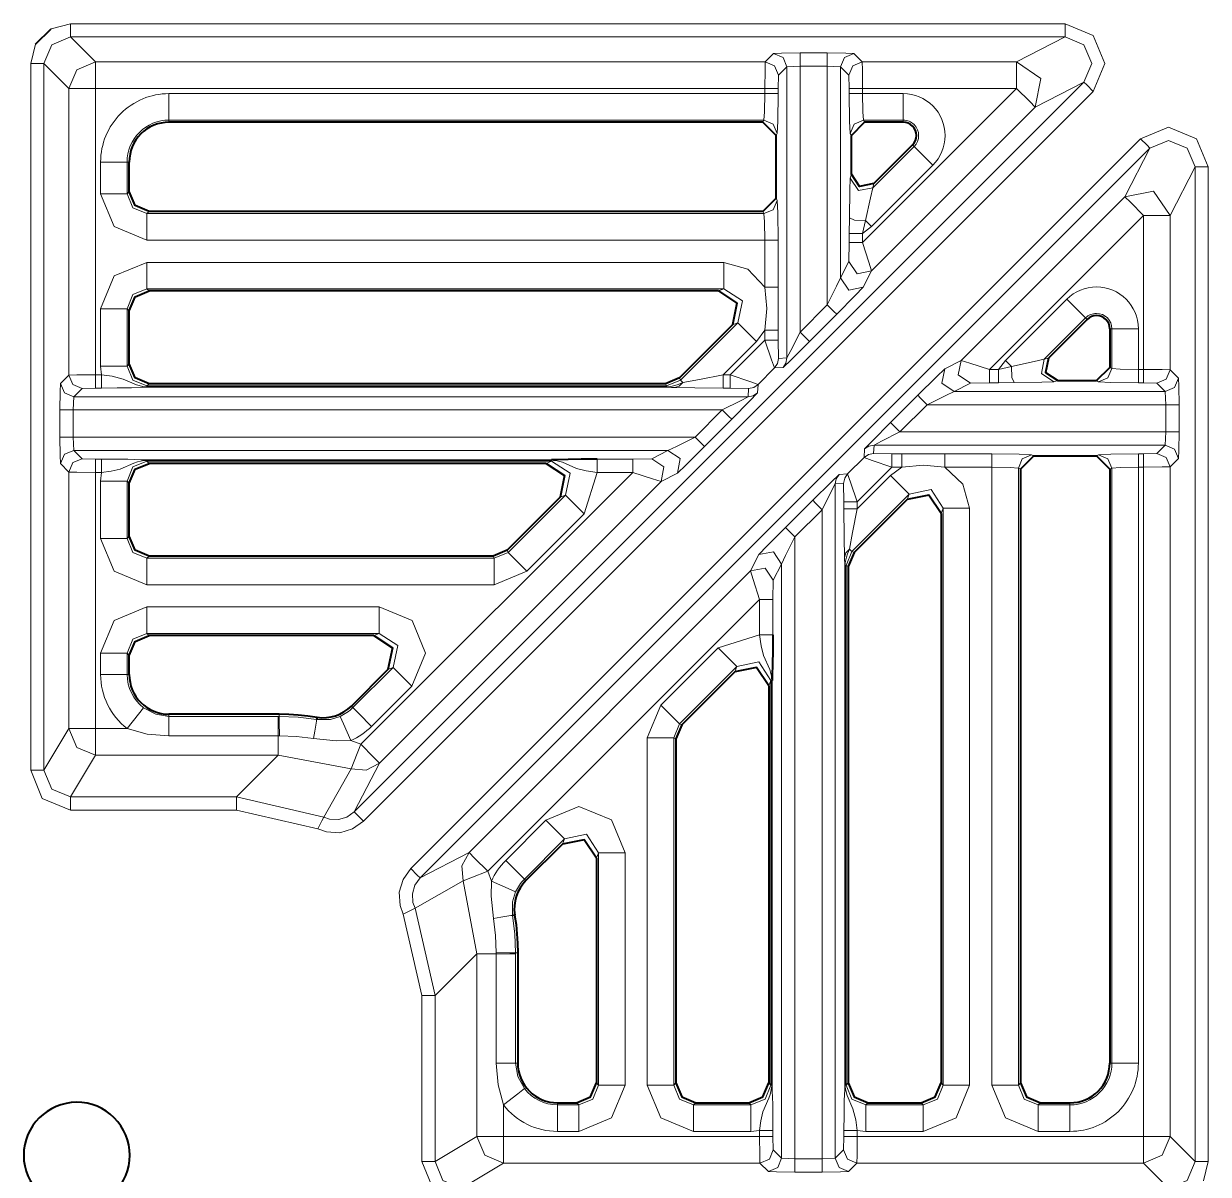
# Model space of a CAD drawing. Header units: millimetres. Extents: x 0 to 2941, y -405 to 1422.
# Drawn here: x 832.07 to 876.75, y 837.47 to 880.88 of the extents above; entities that cross this region are included whole.
import ezdxf

# ---------------------------------------------------------------- set-up
doc = ezdxf.new("R2010")
doc.units = ezdxf.units.MM
doc.layers.add('FINE', color=9, linetype='Continuous')
doc.layers.add('OUTLINE', color=7, linetype='Continuous')

msp = doc.modelspace()

# ---------------------------------------------------------------- linework, layer by layer
at = {"layer": 'FINE', "lineweight": 9}
for p, q in [((833.829, 880.877), (833.102, 880.689)), ((871.353, 880.877), (833.829, 880.877)), ((833.829, 880.377), (871.353, 880.377)), ((834.773, 879.434), (833.829, 880.377)), ((832.518, 880.105), (832.33, 879.378)), ((860.356, 879.749), (860.041, 879.434)), ((863.697, 879.434), (863.381, 879.749)), ((832.33, 879.378), (832.33, 852.713)), ((832.83, 879.378), (833.773, 878.434)), ((832.83, 852.713), (832.83, 879.378)), ((860.041, 879.434), (834.773, 879.434)), ((861.356, 869.242), (861.356, 879.274)), ((862.382, 879.274), (862.382, 870.268)), ((862.382, 879.274), (862.882, 879.249)), ((862.882, 879.249), (863.197, 878.934)), ((862.882, 871.292), (862.882, 879.249)), ((872.059, 878.67), (844.534, 851.145)), ((860.528, 878.434), (860.541, 878.934)), ((863.197, 878.934), (863.21, 878.434)), ((870.227, 877.727), (872.059, 878.67)), ((833.773, 878.434), (833.773, 867.621)), ((834.773, 878.434), (860.028, 878.434)), ((860.028, 878.238), (837.548, 878.238)), ((860.028, 878.434), (860.028, 878.238)), ((860.528, 878.238), (860.528, 878.434)), ((863.21, 878.434), (863.21, 878.238)), ((869.52, 878.434), (863.709, 872.624)), ((863.709, 878.434), (869.52, 878.434)), ((863.709, 878.238), (863.709, 878.434)), ((865.245, 878.238), (863.709, 878.238)), ((864.05, 871.55), (870.227, 877.727)), ((837.548, 877.24), (859.991, 877.24)), ((837.548, 877.159), (837.548, 877.24)), ((859.991, 877.24), (859.95, 877.159)), ((863.747, 877.24), (865.245, 877.24)), ((863.787, 877.159), (863.747, 877.24)), ((865.245, 877.24), (865.245, 877.159)), ((860.45, 876.658), (860.491, 876.74)), ((863.247, 876.74), (863.288, 876.658)), ((874.547, 876.183), (847.021, 848.658)), ((865.656, 876.247), (864.1, 874.691)), ((865.598, 876.305), (865.656, 876.247)), ((873.603, 874.351), (874.547, 876.183)), ((834.969, 875.659), (834.969, 874.461)), ((835.967, 875.659), (836.048, 875.659)), ((835.967, 874.461), (835.967, 875.659)), ((876.254, 875.477), (875.31, 873.643)), ((876.254, 837.953), (876.254, 875.477)), ((876.753, 875.477), (876.753, 837.953)), ((863.288, 875.201), (863.247, 875.044)), ((836.048, 874.542), (835.967, 874.461)), ((864.1, 874.691), (864.14, 874.847)), ((860.491, 874.212), (860.45, 874.294)), ((859.95, 873.794), (859.991, 873.712)), ((875.31, 873.643), (875.31, 867.821)), ((863.212, 873.56), (863.21, 872.962)), ((863.709, 872.962), (863.823, 873.448)), ((863.709, 872.962), (864.046, 873.225)), ((863.21, 872.962), (863.21, 872.624)), ((863.709, 872.624), (863.709, 872.962)), ((836.716, 872.713), (860.028, 872.713)), ((860.028, 872.713), (860.028, 870.941)), ((860.528, 870.941), (860.528, 872.713)), ((863.21, 872.624), (863.197, 871.904)), ((863.197, 871.904), (862.882, 871.292)), ((863.735, 870.938), (864.05, 871.55)), ((836.798, 870.794), (836.716, 870.875)), ((836.716, 870.875), (858.475, 870.875)), ((858.475, 870.875), (858.279, 870.794)), ((834.969, 870.126), (834.969, 867.961)), ((862.382, 870.268), (861.356, 869.242)), ((869.102, 868.17), (871.417, 870.486)), ((861.709, 868.889), (862.735, 869.915)), ((872.124, 869.78), (870.567, 868.223)), ((872.181, 869.722), (872.124, 869.78)), ((859.005, 869.596), (856.84, 867.432)), ((858.808, 869.515), (859.005, 869.596)), ((859.711, 868.89), (860.028, 869.322)), ((860.028, 869.322), (860.028, 868.942)), ((860.528, 868.942), (860.528, 869.322)), ((873.116, 869.369), (873.035, 869.369)), ((873.116, 867.871), (873.116, 869.369)), ((874.115, 869.369), (874.115, 867.833)), ((858.455, 867.634), (859.711, 868.89)), ((860.028, 868.942), (858.72, 867.634)), ((860.541, 868.248), (860.528, 868.942)), ((860.856, 868.267), (860.541, 868.248)), ((870.567, 868.223), (870.723, 868.264)), ((834.969, 867.961), (834.999, 867.634)), ((836.048, 868.043), (835.967, 867.961)), ((859.767, 867.268), (860.395, 867.895)), ((860.395, 867.895), (860.71, 867.913)), ((868.838, 867.833), (869.102, 868.17)), ((868.838, 867.833), (869.325, 867.947)), ((873.035, 867.911), (873.116, 867.871)), ((875.31, 867.821), (875.625, 867.505)), ((833.773, 867.621), (833.458, 867.306)), ((856.84, 867.432), (856.311, 867.212)), ((856.84, 867.432), (856.806, 867.513)), ((858.72, 867.634), (858.455, 867.634)), ((871.077, 867.412), (870.92, 867.371)), ((872.617, 867.371), (872.535, 867.412)), ((833.958, 866.806), (834.273, 867.121)), ((834.273, 867.121), (834.773, 867.134)), ((834.773, 867.134), (834.999, 867.134)), ((836.716, 867.212), (836.798, 867.293)), ((856.311, 867.212), (836.716, 867.212)), ((856.311, 867.18), (836.716, 867.18)), ((836.716, 867.163), (856.311, 867.163)), ((856.277, 867.293), (856.311, 867.212)), ((859.414, 867.121), (859.396, 866.806)), ((859.749, 866.952), (859.767, 867.268)), ((868.5, 867.333), (867.78, 867.321)), ((868.838, 867.333), (868.5, 867.333)), ((869.436, 867.336), (868.838, 867.333)), ((874.31, 867.333), (874.115, 867.333)), ((874.81, 867.321), (874.31, 867.333)), ((875.125, 867.005), (874.81, 867.321)), ((875.151, 866.506), (875.125, 867.005)), ((833.958, 866.806), (859.396, 866.806)), ((866.144, 866.506), (865.118, 865.48)), ((875.151, 866.506), (866.144, 866.506)), ((875.151, 865.48), (875.151, 866.506)), ((875.651, 866.506), (875.651, 865.48)), ((833.433, 866.306), (833.433, 865.281)), ((858.42, 866.306), (833.932, 866.306)), ((858.42, 866.306), (857.394, 865.281)), ((857.748, 864.927), (858.774, 865.953)), ((833.958, 864.781), (833.932, 865.281)), ((865.118, 865.48), (875.151, 865.48)), ((875.125, 864.98), (875.151, 865.48)), ((856.371, 864.781), (833.958, 864.781)), ((834.273, 864.465), (833.958, 864.781)), ((863.771, 864.518), (863.789, 864.834)), ((864.143, 864.98), (864.125, 864.665)), ((875.125, 864.98), (864.143, 864.98)), ((874.81, 864.665), (875.125, 864.98)), ((833.458, 864.281), (833.773, 863.966)), ((834.773, 864.452), (834.273, 864.465)), ((834.999, 864.452), (834.773, 864.452)), ((851.975, 864.424), (836.716, 864.424)), ((836.798, 864.293), (836.716, 864.375)), ((836.716, 864.375), (851.975, 864.375)), ((851.975, 864.375), (851.779, 864.293)), ((855.039, 864.452), (853.698, 864.452)), ((863.144, 863.891), (863.771, 864.518)), ((864.125, 864.665), (864.819, 864.652)), ((864.819, 864.652), (865.198, 864.652)), ((866.817, 864.652), (868.59, 864.652)), ((870.088, 864.615), (870.17, 864.574)), ((872.535, 864.574), (872.617, 864.615)), ((874.115, 864.652), (874.31, 864.652)), ((874.31, 864.652), (874.81, 864.665)), ((875.625, 864.48), (875.31, 864.165)), ((833.773, 863.966), (833.773, 854.286)), ((834.773, 863.953), (834.999, 863.953)), ((834.773, 854.286), (834.773, 863.953)), ((834.999, 863.953), (834.969, 863.626)), ((855.039, 863.953), (844.782, 853.697)), ((853.211, 862.39), (853.698, 863.953)), ((853.698, 863.953), (855.039, 863.953)), ((856.112, 863.612), (856.724, 863.927)), ((862.829, 863.873), (863.144, 863.891)), ((864.819, 864.152), (863.51, 862.844)), ((864.766, 863.835), (865.198, 864.152)), ((865.198, 864.152), (864.819, 864.152)), ((873.116, 864.115), (873.035, 864.074)), ((873.116, 841.672), (873.116, 864.115)), ((874.31, 864.152), (874.115, 864.152)), ((874.115, 864.152), (874.115, 841.672)), ((874.31, 838.897), (874.31, 864.152)), ((875.31, 864.165), (875.31, 838.897)), ((835.967, 863.626), (836.048, 863.545)), ((835.967, 861.461), (835.967, 863.626)), ((845.489, 852.989), (856.112, 863.612)), ((862.997, 863.538), (862.682, 863.52)), ((862.682, 838.082), (862.682, 863.52)), ((863.01, 862.844), (862.997, 863.538)), ((852.505, 863.096), (850.34, 860.932)), ((852.308, 863.015), (852.505, 863.096)), ((865.472, 863.129), (863.308, 860.964)), ((865.391, 862.932), (865.472, 863.129)), ((860.803, 861.872), (861.829, 862.898)), ((862.183, 862.544), (862.183, 838.056)), ((863.01, 862.579), (863.01, 862.844)), ((866.751, 862.599), (866.67, 862.403)), ((867.75, 862.599), (867.75, 840.84)), ((851.046, 860.225), (853.211, 862.39)), ((836.048, 861.543), (835.967, 861.461)), ((861.157, 838.056), (861.157, 861.518)), ((849.777, 860.794), (849.811, 860.712)), ((850.34, 860.932), (849.811, 860.712)), ((850.34, 860.932), (850.306, 861.013)), ((859.488, 860.236), (859.804, 860.848)), ((863.308, 860.964), (863.088, 860.434)), ((863.308, 860.964), (863.389, 860.93)), ((848.866, 849.613), (859.488, 860.236)), ((849.811, 859.714), (851.046, 860.225)), ((860.657, 860.495), (860.342, 859.882)), ((860.657, 860.495), (860.657, 838.082)), ((863.04, 840.84), (863.04, 860.434)), ((863.056, 860.434), (863.056, 840.84)), ((863.17, 860.401), (863.088, 860.434)), ((863.088, 860.434), (863.088, 840.84)), ((860.342, 859.882), (860.329, 859.162)), ((836.716, 859.714), (849.811, 859.714)), ((859.829, 859.162), (849.573, 848.906)), ((860.329, 859.162), (860.329, 857.822)), ((836.798, 857.793), (836.716, 857.875)), ((836.716, 857.875), (845.475, 857.875)), ((845.475, 857.875), (845.279, 857.793)), ((856.102, 855.17), (858.266, 857.335)), ((860.251, 856.099), (860.17, 855.903)), ((860.251, 840.84), (860.251, 856.099)), ((860.283, 840.84), (860.283, 856.099)), ((860.3, 856.099), (860.3, 840.84)), ((844.486, 855.078), (844.429, 855.135)), ((855.59, 853.934), (856.102, 855.17)), ((837.548, 854.742), (837.548, 854.828)), ((841.671, 854.742), (837.548, 854.742)), ((841.71, 854.742), (841.671, 854.742)), ((841.71, 854.828), (841.71, 854.742)), ((856.808, 854.464), (856.588, 853.934)), ((856.808, 854.464), (856.889, 854.43)), ((833.773, 854.286), (832.83, 852.713)), ((835.971, 854.286), (834.773, 854.286)), ((844.782, 853.697), (844.407, 853.834)), ((855.59, 840.84), (855.59, 853.934)), ((856.67, 853.901), (856.588, 853.934)), ((856.588, 853.934), (856.588, 840.84)), ((841.671, 853.287), (840.096, 851.713)), ((841.671, 853.287), (844.417, 852.767)), ((844.417, 852.767), (843.387, 850.952)), ((844.534, 851.145), (845.489, 852.989)), ((840.096, 851.713), (833.829, 851.713)), ((843.387, 850.952), (840.096, 851.713)), ((833.829, 851.213), (840.096, 851.213)), ((840.096, 851.213), (843.168, 850.503)), ((850.248, 849.316), (851.766, 850.835)), ((852.472, 850.129), (850.954, 848.61)), ((852.391, 849.932), (852.472, 850.129)), ((847.021, 848.658), (848.866, 849.613)), ((853.751, 849.599), (853.67, 849.403)), ((853.751, 840.84), (853.751, 849.599)), ((854.75, 849.599), (854.75, 840.84)), ((849.573, 848.906), (849.71, 848.531)), ((850.954, 848.61), (851.011, 848.553)), ((848.644, 848.541), (846.828, 847.511)), ((849.163, 845.794), (848.644, 848.541)), ((847.089, 844.22), (846.379, 847.292)), ((846.828, 847.511), (847.589, 844.22)), ((849.891, 845.794), (849.891, 845.835)), ((849.891, 841.672), (849.891, 845.794)), ((850.704, 845.833), (850.619, 845.833)), ((850.619, 845.833), (850.619, 845.794)), ((847.089, 837.952), (847.089, 844.22)), ((873.035, 841.672), (873.116, 841.672)), ((853.67, 840.921), (853.751, 840.84)), ((856.588, 840.84), (856.67, 840.921)), ((860.17, 840.921), (860.251, 840.84)), ((863.088, 840.84), (863.17, 840.921)), ((852.204, 840.172), (852.204, 840.091)), ((853.002, 840.091), (852.921, 840.172)), ((863.918, 840.172), (863.837, 840.091)), ((871.535, 840.091), (871.535, 840.172)), ((852.204, 840.091), (853.002, 840.091)), ((853.002, 839.092), (852.204, 839.092)), ((859.829, 839.123), (859.502, 839.092)), ((860.329, 839.123), (860.329, 838.897)), ((860.329, 838.897), (860.342, 838.397)), ((862.998, 838.397), (863.01, 838.897)), ((863.01, 838.897), (863.01, 839.123)), ((863.51, 839.123), (863.51, 838.897)), ((863.837, 839.092), (863.51, 839.123)), ((863.51, 838.897), (874.31, 838.897)), ((866.002, 839.092), (863.837, 839.092)), ((871.535, 839.092), (870.337, 839.092)), ((875.31, 838.897), (876.254, 837.953)), ((862.682, 838.082), (862.998, 838.397)), ((850.163, 837.897), (848.589, 836.954)), ((859.842, 837.897), (850.163, 837.897)), ((860.157, 837.582), (859.842, 837.897)), ((861.157, 838.056), (862.183, 838.056)), ((862.183, 838.056), (862.682, 838.082)), ((863.497, 837.897), (863.182, 837.582)), ((874.31, 837.897), (863.497, 837.897)), ((875.254, 836.954), (874.31, 837.897)), ((876.753, 837.953), (876.566, 837.226)), ((862.183, 837.556), (861.157, 837.556))]:
    msp.add_line(p, q, dxfattribs=at)
for points in [[(833.829, 880.377), (833.829, 880.528), (833.829, 880.877)], [(844.887, 850.791), (872.413, 878.317), (872.853, 879.378), (872.414, 880.438), (871.353, 880.877)], [(871.353, 880.377), (871.353, 880.528), (871.353, 880.877)], [(832.83, 879.378), (833.122, 880.085), (833.829, 880.377)], [(871.353, 880.377), (869.52, 879.434), (863.697, 879.434)], [(871.353, 880.377), (872.061, 880.085), (872.354, 879.378), (872.059, 878.67)], [(861.356, 879.775), (860.658, 879.767), (860.356, 879.749)], [(860.856, 879.249), (860.71, 879.602), (860.356, 879.749)], [(861.356, 879.274), (861.356, 879.623), (861.356, 879.775)], [(863.381, 879.749), (863.08, 879.767), (862.382, 879.775), (861.356, 879.775)], [(862.382, 879.274), (862.382, 879.623), (862.382, 879.775)], [(862.882, 879.249), (863.028, 879.602), (863.381, 879.749)], [(832.83, 879.378), (832.679, 879.378), (832.33, 879.378)], [(834.773, 879.434), (834.066, 879.141), (833.773, 878.434)], [(834.773, 878.434), (834.773, 879.132), (834.773, 879.434)], [(860.041, 879.434), (860.032, 879.132), (860.028, 878.434)], [(860.541, 878.934), (860.394, 879.287), (860.041, 879.434)], [(860.541, 878.934), (860.856, 879.249), (860.856, 868.267)], [(860.856, 879.249), (861.356, 879.274), (862.382, 879.274)], [(863.197, 878.934), (863.343, 879.287), (863.697, 879.434)], [(863.709, 878.434), (863.706, 879.132), (863.697, 879.434)], [(869.52, 878.434), (869.52, 879.132), (869.52, 879.434)], [(870.227, 877.727), (870.442, 878.816), (869.52, 879.434)], [(872.059, 878.67), (872.165, 878.565), (872.413, 878.317)], [(833.773, 878.434), (834.075, 878.434), (834.773, 878.434)], [(834.999, 867.634), (834.773, 867.634), (834.773, 878.434)], [(837.548, 877.24), (837.548, 877.55), (837.548, 878.238)], [(860.028, 878.238), (860.017, 877.55), (859.991, 877.24)], [(860.528, 878.434), (860.377, 878.434), (860.028, 878.434)], [(860.528, 878.238), (860.377, 878.238), (860.028, 878.238)], [(860.491, 876.74), (860.517, 877.206), (860.528, 878.238)], [(863.21, 878.434), (863.361, 878.434), (863.709, 878.434)], [(863.21, 878.238), (863.361, 878.238), (863.709, 878.238)], [(863.21, 878.238), (863.22, 877.206), (863.247, 876.74)], [(863.747, 877.24), (863.72, 877.55), (863.709, 878.238)], [(865.245, 877.24), (865.245, 877.55), (865.245, 878.238)], [(869.52, 878.434), (870.015, 877.938), (870.227, 877.727)], [(860.491, 876.74), (860.344, 877.093), (859.991, 877.24)], [(863.247, 876.74), (863.393, 877.093), (863.747, 877.24)], [(846.667, 849.011), (874.193, 876.537), (875.254, 876.977), (876.314, 876.538), (876.753, 875.477)], [(874.547, 876.183), (874.441, 876.289), (874.193, 876.537)], [(876.254, 875.477), (875.961, 876.185), (875.254, 876.477), (874.547, 876.183)], [(865.656, 876.247), (865.875, 876.028), (866.362, 875.541)], [(834.969, 875.659), (835.657, 875.659), (835.967, 875.659)], [(876.254, 875.477), (876.404, 875.477), (876.753, 875.477)], [(863.247, 875.044), (863.225, 874.592), (863.212, 873.56)], [(864.1, 874.691), (863.556, 874.585), (863.247, 875.044)], [(863.823, 873.448), (864.006, 874.31), (864.1, 874.691)], [(873.603, 874.351), (874.692, 874.566), (875.31, 873.643)], [(834.969, 874.461), (835.657, 874.461), (835.967, 874.461)], [(834.969, 874.461), (835.48, 873.225), (836.716, 872.713)], [(836.716, 873.712), (836.185, 873.93), (835.967, 874.461)], [(859.991, 873.712), (860.344, 873.859), (860.491, 874.212)], [(860.528, 872.713), (860.517, 873.746), (860.491, 874.212)], [(866.814, 867.859), (867.426, 868.174), (873.603, 874.351)], [(874.31, 873.643), (873.814, 874.139), (873.603, 874.351)], [(859.991, 873.712), (836.716, 873.712), (836.798, 873.794)], [(836.716, 872.713), (836.716, 873.402), (836.716, 873.712)], [(859.991, 873.712), (860.017, 873.402), (860.028, 872.713)], [(874.31, 873.643), (868.5, 867.833), (868.838, 867.833)], [(874.115, 867.833), (874.31, 867.833), (874.31, 873.643)], [(874.31, 873.643), (875.008, 873.643), (875.31, 873.643)], [(863.823, 873.448), (863.405, 873.472), (863.212, 873.56)], [(863.823, 873.448), (863.933, 873.338), (864.046, 873.225)], [(863.709, 872.962), (863.361, 872.962), (863.21, 872.962)], [(860.028, 872.713), (860.377, 872.713), (860.528, 872.713)], [(863.709, 872.624), (863.361, 872.624), (863.21, 872.624)], [(864.05, 871.55), (863.953, 871.876), (863.709, 872.624)], [(858.475, 871.873), (836.716, 871.873), (835.48, 871.362), (834.969, 870.126)], [(836.716, 870.875), (836.716, 871.185), (836.716, 871.873)], [(858.475, 870.875), (858.475, 871.185), (858.475, 871.873)], [(860.028, 870.941), (859.384, 871.622), (858.475, 871.873)], [(864.05, 871.55), (863.506, 871.443), (863.197, 871.904)], [(862.882, 871.292), (862.731, 870.973), (862.382, 870.268)], [(863.735, 870.938), (863.19, 870.831), (862.882, 871.292)], [(835.967, 870.126), (836.185, 870.657), (836.716, 870.875)], [(858.475, 870.875), (859.18, 870.418), (859.005, 869.596)], [(860.028, 870.941), (860.377, 870.941), (860.528, 870.941)], [(860.028, 870.941), (860.094, 870.131), (860.028, 869.322)], [(860.528, 869.322), (860.528, 870.131), (860.528, 870.941)], [(862.735, 869.915), (863.433, 870.619), (863.735, 870.938)], [(834.969, 870.126), (835.657, 870.126), (835.967, 870.126)], [(835.967, 867.961), (835.967, 870.126), (836.048, 870.045)], [(862.735, 869.915), (862.63, 870.02), (862.382, 870.268)], [(872.124, 869.78), (871.904, 869.999), (871.417, 870.486)], [(859.005, 869.596), (859.224, 869.377), (859.711, 868.89)], [(860.028, 869.322), (860.377, 869.322), (860.528, 869.322)], [(861.356, 869.242), (861.007, 868.551), (860.856, 868.267)], [(861.709, 868.889), (861.604, 868.994), (861.356, 869.242)], [(873.116, 869.369), (873.426, 869.369), (874.115, 869.369)], [(860.028, 868.942), (860.377, 868.942), (860.528, 868.942)], [(860.028, 868.942), (860.28, 868.203), (860.395, 867.895)], [(860.71, 867.913), (861.012, 868.198), (861.709, 868.889)], [(860.71, 867.913), (860.818, 868.075), (860.856, 868.267)], [(834.969, 867.961), (835.657, 867.961), (835.967, 867.961)], [(836.716, 867.18), (836.716, 867.201), (836.716, 867.212), (836.185, 867.43), (835.967, 867.961)], [(860.395, 867.895), (860.503, 868.057), (860.541, 868.248)], [(865.791, 866.859), (866.495, 867.557), (866.814, 867.859)], [(866.814, 867.859), (866.707, 867.315), (867.168, 867.005)], [(867.426, 868.174), (867.319, 867.63), (867.78, 867.321)], [(867.426, 868.174), (867.753, 868.077), (868.5, 867.833)], [(868.5, 867.833), (868.5, 867.484), (868.5, 867.333)], [(868.838, 867.833), (868.838, 867.484), (868.838, 867.333)], [(869.325, 867.947), (869.215, 868.057), (869.102, 868.17)], [(869.325, 867.947), (870.186, 868.13), (870.567, 868.223)], [(869.325, 867.947), (869.348, 867.529), (869.436, 867.336)], [(870.567, 868.223), (870.461, 867.68), (870.92, 867.371)], [(872.617, 867.371), (872.969, 867.517), (873.116, 867.871)], [(873.116, 867.871), (873.426, 867.844), (874.115, 867.833)], [(874.115, 867.333), (874.115, 867.484), (874.115, 867.833)], [(874.31, 867.333), (874.31, 867.484), (874.31, 867.833)], [(874.31, 867.833), (875.008, 867.83), (875.31, 867.821)], [(874.81, 867.321), (875.163, 867.467), (875.31, 867.821)], [(834.773, 867.634), (834.075, 867.63), (833.773, 867.621)], [(833.773, 867.621), (833.92, 867.268), (834.273, 867.121)], [(834.773, 867.634), (834.773, 867.285), (834.773, 867.134)], [(834.999, 867.634), (834.999, 867.285), (834.999, 867.134)], [(836.716, 867.18), (836.646, 867.182), (836.559, 867.191), (836.32, 867.251), (835.82, 867.473), (835.406, 867.584), (834.999, 867.634)], [(856.84, 867.432), (856.866, 867.405), (856.927, 867.345)], [(858.455, 867.634), (857.561, 867.46), (856.927, 867.345)], [(858.455, 867.634), (858.455, 867.285), (858.455, 867.134)], [(858.72, 867.634), (858.72, 867.285), (858.72, 867.134)], [(859.767, 867.268), (859.459, 867.382), (858.72, 867.634)], [(870.92, 867.371), (870.468, 867.349), (869.436, 867.336)], [(874.115, 867.333), (873.082, 867.344), (872.617, 867.371)], [(875.125, 867.005), (875.479, 867.152), (875.625, 867.505)], [(875.625, 867.505), (875.643, 867.203), (875.651, 866.506)], [(833.458, 867.306), (833.44, 867.004), (833.433, 866.306)], [(833.458, 867.306), (833.605, 866.953), (833.958, 866.806)], [(834.999, 867.134), (835.591, 867.137), (836.139, 867.146), (836.547, 867.16), (836.655, 867.163), (836.689, 867.163), (836.716, 867.163)], [(836.716, 867.18), (836.716, 867.168), (836.716, 867.163)], [(856.927, 867.345), (856.758, 867.27), (856.632, 867.227), (856.477, 867.193), (856.401, 867.184), (856.332, 867.18), (856.311, 867.18)], [(856.311, 867.18), (856.311, 867.201), (856.311, 867.212)], [(856.311, 867.18), (856.311, 867.168), (856.311, 867.163)], [(856.311, 867.163), (856.319, 867.163), (856.345, 867.163), (856.375, 867.163), (856.442, 867.161), (856.506, 867.158), (856.617, 867.154)], [(856.927, 867.345), (856.789, 867.206), (856.617, 867.154)], [(856.617, 867.154), (857.381, 867.14), (858.455, 867.134)], [(858.455, 867.134), (858.72, 867.134), (859.414, 867.121)], [(858.774, 865.953), (859.464, 866.651), (859.749, 866.952)], [(859.396, 866.806), (859.587, 866.844), (859.749, 866.952)], [(859.767, 867.268), (859.605, 867.159), (859.414, 867.121)], [(867.168, 867.005), (866.849, 866.855), (866.144, 866.506)], [(867.78, 867.321), (867.168, 867.005), (875.125, 867.005)], [(833.932, 865.281), (833.932, 866.306), (833.958, 866.806)], [(859.396, 866.806), (859.111, 866.655), (858.42, 866.306)], [(863.789, 864.834), (864.074, 865.135), (864.765, 865.833), (865.791, 866.859)], [(865.791, 866.859), (865.896, 866.753), (866.144, 866.506)], [(875.151, 866.506), (875.5, 866.506), (875.651, 866.506)], [(833.433, 866.306), (833.583, 866.306), (833.932, 866.306)], [(858.42, 866.306), (858.668, 866.059), (858.774, 865.953)], [(864.765, 865.833), (864.871, 865.728), (865.118, 865.48)], [(833.433, 865.281), (833.583, 865.281), (833.932, 865.281)], [(833.433, 865.281), (833.44, 864.583), (833.458, 864.281)], [(833.932, 865.281), (857.394, 865.281), (856.69, 864.932), (856.371, 864.781)], [(857.394, 865.281), (857.642, 865.033), (857.748, 864.927)], [(865.118, 865.48), (864.427, 865.131), (864.143, 864.98)], [(875.151, 865.48), (875.5, 865.48), (875.651, 865.48)], [(875.651, 865.48), (875.643, 864.782), (875.625, 864.48)], [(833.958, 864.781), (833.605, 864.634), (833.458, 864.281)], [(856.371, 864.781), (855.758, 864.466), (855.039, 864.452)], [(856.371, 864.781), (856.832, 864.472), (856.724, 863.927)], [(856.724, 863.927), (857.043, 864.229), (857.748, 864.927)], [(863.789, 864.834), (863.951, 864.942), (864.143, 864.98)], [(875.125, 864.98), (875.479, 864.833), (875.625, 864.48)], [(834.273, 864.465), (833.92, 864.319), (833.773, 863.966)], [(834.773, 864.452), (834.773, 864.302), (834.773, 863.953)], [(834.999, 864.452), (834.999, 864.302), (834.999, 863.953)], [(836.716, 864.424), (836.703, 864.424), (836.676, 864.424), (836.617, 864.425), (836.568, 864.427), (836.494, 864.429), (836, 864.444), (835.529, 864.45), (834.999, 864.452)], [(834.999, 863.953), (835.363, 863.996), (835.706, 864.074), (836.224, 864.299), (836.361, 864.349), (836.468, 864.379), (836.613, 864.402), (836.683, 864.406), (836.716, 864.407), (851.975, 864.407)], [(835.967, 863.626), (836.185, 864.157), (836.716, 864.375)], [(836.716, 864.424), (836.716, 864.419), (836.716, 864.407)], [(836.716, 864.375), (836.716, 864.385), (836.716, 864.407)], [(851.975, 864.424), (851.975, 864.419), (851.975, 864.407)], [(851.975, 864.375), (851.975, 864.385), (851.975, 864.407), (852.047, 864.405), (852.137, 864.396), (852.387, 864.333), (852.916, 864.1), (853.281, 864.004), (853.698, 863.953)], [(851.975, 864.375), (852.68, 863.918), (852.505, 863.096)], [(853.698, 864.452), (853.698, 864.302), (853.698, 863.953)], [(855.039, 864.452), (855.039, 864.302), (855.039, 863.953)], [(855.758, 864.466), (856.22, 864.157), (856.112, 863.612)], [(863.771, 864.518), (863.933, 864.627), (864.125, 864.665)], [(864.819, 864.152), (864.079, 864.404), (863.771, 864.518)], [(864.819, 864.152), (864.819, 864.501), (864.819, 864.652)], [(865.198, 864.152), (865.198, 864.501), (865.198, 864.652)], [(865.198, 864.652), (866.007, 864.652), (866.817, 864.652)], [(866.817, 864.152), (866.817, 864.501), (866.817, 864.652)], [(868.59, 864.152), (868.59, 864.501), (868.59, 864.652)], [(868.59, 864.652), (869.622, 864.641), (870.088, 864.615)], [(869.588, 864.115), (869.735, 864.468), (870.088, 864.615)], [(872.617, 864.615), (873.082, 864.641), (874.115, 864.652)], [(872.617, 864.615), (872.969, 864.468), (873.116, 864.115)], [(874.115, 864.652), (874.115, 864.501), (874.115, 864.152)], [(874.31, 864.652), (874.31, 864.501), (874.31, 864.152)], [(874.81, 864.665), (875.163, 864.518), (875.31, 864.165)], [(833.773, 863.966), (834.075, 863.957), (834.773, 863.953)], [(855.039, 863.953), (855.786, 863.709), (856.112, 863.612)], [(861.829, 862.898), (862.527, 863.588), (862.829, 863.873)], [(862.682, 863.52), (862.72, 863.711), (862.829, 863.873)], [(863.144, 863.891), (863.036, 863.729), (862.997, 863.538)], [(863.144, 863.891), (863.259, 863.583), (863.51, 862.844)], [(863.51, 862.844), (863.51, 862.579), (864.766, 863.835)], [(865.472, 863.129), (865.253, 863.348), (864.766, 863.835)], [(866.817, 864.152), (866.007, 864.218), (865.198, 864.152)], [(868.59, 840.84), (868.59, 864.152), (866.817, 864.152)], [(866.817, 864.152), (867.498, 863.507), (867.75, 862.599)], [(869.588, 864.115), (869.278, 864.141), (868.59, 864.152)], [(869.67, 864.074), (869.588, 864.115), (869.588, 840.84), (869.67, 840.921)], [(874.115, 864.152), (873.426, 864.141), (873.116, 864.115)], [(875.31, 864.165), (875.008, 864.156), (874.31, 864.152)], [(835.967, 863.626), (835.657, 863.626), (834.969, 863.626)], [(834.969, 863.626), (834.969, 861.461), (835.48, 860.225), (836.716, 859.714)], [(862.682, 863.52), (862.531, 863.235), (862.183, 862.544), (861.157, 861.518)], [(853.211, 862.39), (852.724, 862.877), (852.505, 863.096)], [(866.751, 862.599), (866.294, 863.304), (865.472, 863.129)], [(862.183, 862.544), (861.935, 862.792), (861.829, 862.898)], [(863.51, 862.844), (863.161, 862.844), (863.01, 862.844)], [(863.51, 862.579), (863.161, 862.579), (863.01, 862.579)], [(863.031, 860.741), (863.016, 861.505), (863.01, 862.579)], [(863.51, 862.579), (863.336, 861.685), (863.221, 861.051)], [(866.67, 840.921), (866.751, 840.84), (866.751, 862.599)], [(866.751, 862.599), (867.061, 862.599), (867.75, 862.599)], [(859.804, 860.848), (860.105, 861.167), (860.803, 861.872)], [(861.157, 861.518), (860.909, 861.766), (860.803, 861.872)], [(835.967, 861.461), (835.657, 861.461), (834.969, 861.461)], [(836.716, 860.712), (836.185, 860.93), (835.967, 861.461)], [(861.157, 861.518), (860.808, 860.813), (860.657, 860.495)], [(849.811, 860.712), (836.716, 860.712), (836.798, 860.794)], [(836.716, 859.714), (836.716, 860.402), (836.716, 860.712)], [(849.811, 859.714), (849.811, 860.402), (849.811, 860.712)], [(851.046, 860.225), (850.559, 860.712), (850.34, 860.932)], [(860.657, 860.495), (860.348, 860.956), (859.804, 860.848)], [(863.221, 861.051), (863.082, 860.912), (863.031, 860.741)], [(863.04, 860.434), (863.04, 860.443), (863.039, 860.469), (863.039, 860.499), (863.037, 860.566), (863.035, 860.63), (863.031, 860.741)], [(863.221, 861.051), (863.146, 860.882), (863.103, 860.756), (863.069, 860.601), (863.06, 860.525), (863.056, 860.456), (863.056, 860.434)], [(863.308, 860.964), (863.282, 860.99), (863.221, 861.051)], [(860.342, 859.882), (860.033, 860.344), (859.488, 860.236)], [(859.829, 859.162), (859.585, 859.91), (859.488, 860.236)], [(863.056, 860.434), (863.044, 860.434), (863.04, 860.434)], [(863.056, 860.434), (863.077, 860.434), (863.088, 860.434)], [(858.266, 857.335), (859.829, 857.822), (859.829, 859.162)], [(860.329, 859.162), (860.178, 859.162), (859.829, 859.162)], [(845.475, 858.874), (836.716, 858.874), (835.48, 858.362), (834.969, 857.126)], [(836.716, 857.875), (836.716, 858.185), (836.716, 858.874)], [(845.192, 854.372), (846.711, 855.89), (847.228, 857.129), (846.716, 858.363), (845.475, 858.874)], [(845.475, 857.875), (845.475, 858.185), (845.475, 858.874)], [(835.967, 857.126), (836.185, 857.657), (836.716, 857.875)], [(845.475, 857.875), (846.18, 857.418), (846.005, 856.596)], [(860.329, 857.822), (860.178, 857.822), (859.829, 857.822)], [(860.283, 856.099), (860.281, 856.171), (860.272, 856.26), (860.209, 856.511), (859.976, 857.04), (859.88, 857.404), (859.829, 857.822)], [(835.967, 857.126), (835.657, 857.126), (834.969, 857.126)], [(836.048, 856.328), (835.967, 856.328), (835.967, 857.126), (836.048, 857.045)], [(858.266, 857.335), (858.753, 856.848), (858.972, 856.629)], [(860.251, 856.099), (859.794, 856.804), (858.972, 856.629)], [(835.967, 856.328), (835.657, 856.328), (834.969, 856.328)], [(845.808, 856.515), (846.005, 856.596), (844.486, 855.078)], [(846.711, 855.89), (846.224, 856.377), (846.005, 856.596)], [(858.891, 856.432), (858.972, 856.629), (856.808, 854.464)], [(860.251, 856.099), (860.262, 856.099), (860.283, 856.099)], [(860.3, 856.099), (860.295, 856.099), (860.283, 856.099)], [(836.581, 855.076), (836.392, 854.831), (835.971, 854.286)], [(837.548, 854.742), (837.046, 854.826), (836.581, 855.076)], [(845.192, 854.372), (844.706, 854.858), (844.486, 855.078)], [(856.102, 855.17), (856.588, 854.683), (856.808, 854.464)], [(837.548, 854.742), (837.548, 854.525), (837.548, 854.015)], [(841.671, 854.015), (841.671, 854.525), (841.671, 854.742)], [(841.711, 854.015), (841.71, 854.525), (841.71, 854.742)], [(843.117, 854.627), (842.415, 854.714), (841.71, 854.742)], [(843.002, 853.91), (843.046, 854.189), (843.082, 854.415), (843.107, 854.567), (843.117, 854.631)], [(844.005, 854.748), (843.634, 854.635), (843.118, 854.631)], [(844.407, 853.834), (844.13, 854.464), (844.005, 854.748)], [(833.773, 854.286), (834.075, 854.286), (834.773, 854.286)], [(833.773, 854.286), (834.066, 853.58), (834.773, 853.287)], [(834.773, 853.287), (834.773, 853.595), (834.773, 854.286)], [(835.971, 854.286), (836.728, 854.083), (837.548, 854.015), (841.671, 854.015)], [(841.671, 853.287), (841.671, 853.502), (841.671, 854.015)], [(841.671, 854.015), (841.711, 854.015), (842.356, 853.988), (842.999, 853.908)], [(843, 853.91), (843.848, 853.821), (844.407, 853.834)], [(844.417, 852.767), (844.531, 853.057), (844.782, 853.697)], [(844.782, 853.697), (845.278, 853.201), (845.489, 852.989)], [(855.59, 853.934), (856.278, 853.934), (856.588, 853.934)], [(833.829, 851.713), (834.773, 853.287), (841.671, 853.287)], [(832.33, 852.713), (832.679, 852.713), (832.83, 852.713)], [(832.33, 852.713), (832.769, 851.652), (833.829, 851.213)], [(833.829, 851.713), (833.122, 852.005), (832.83, 852.713)], [(844.417, 852.767), (844.986, 852.719), (845.489, 852.989)], [(833.829, 851.213), (833.829, 851.559), (833.829, 851.713)], [(840.096, 851.213), (840.096, 851.559), (840.096, 851.713)], [(851.766, 850.835), (853.005, 851.351), (854.239, 850.84), (854.75, 849.599)], [(843.168, 850.503), (843.318, 850.812), (843.387, 850.952)], [(844.534, 851.145), (844.259, 850.95), (843.936, 850.857), (843.6, 850.876), (843.387, 850.952)], [(844.534, 851.145), (844.64, 851.039), (844.887, 850.791)], [(843.168, 850.503), (843.488, 850.39), (843.991, 850.36), (844.476, 850.5), (844.887, 850.791)], [(851.766, 850.835), (852.253, 850.348), (852.472, 850.129)], [(853.751, 849.599), (853.294, 850.304), (852.472, 850.129)], [(848.644, 848.541), (848.595, 849.11), (848.866, 849.613)], [(849.573, 848.906), (849.077, 849.402), (848.866, 849.613)], [(853.751, 849.599), (854.061, 849.599), (854.75, 849.599)], [(850.248, 849.316), (850.734, 848.83), (850.954, 848.61)], [(846.379, 847.292), (846.266, 847.611), (846.236, 848.114), (846.376, 848.6), (846.667, 849.011)], [(847.021, 848.658), (846.915, 848.763), (846.667, 849.011)], [(847.021, 848.658), (846.826, 848.383), (846.733, 848.059), (846.752, 847.724), (846.828, 847.511)], [(848.644, 848.541), (848.934, 848.655), (849.573, 848.906)], [(849.786, 847.124), (849.697, 847.971), (849.71, 848.531)], [(849.71, 848.531), (850.34, 848.253), (850.624, 848.129)], [(850.624, 848.129), (850.512, 847.758), (850.507, 847.242)], [(846.379, 847.292), (846.688, 847.443), (846.828, 847.511)], [(849.891, 845.835), (849.864, 846.48), (849.785, 847.123)], [(849.786, 847.125), (850.065, 847.17), (850.291, 847.206), (850.443, 847.231), (850.507, 847.24)], [(850.503, 847.241), (850.59, 846.539), (850.619, 845.833)], [(849.163, 845.794), (849.379, 845.794), (849.891, 845.794)], [(849.891, 845.835), (850.401, 845.834), (850.619, 845.833)], [(849.891, 845.794), (850.401, 845.794), (850.619, 845.794)], [(850.619, 845.794), (850.619, 841.672), (850.704, 841.672)], [(847.089, 844.22), (847.435, 844.22), (847.589, 844.22)], [(850.619, 841.672), (850.401, 841.672), (849.891, 841.672)], [(850.163, 840.095), (849.959, 840.852), (849.891, 841.672)], [(850.619, 841.672), (850.702, 841.169), (850.953, 840.705)], [(873.116, 841.672), (873.426, 841.672), (874.115, 841.672)], [(850.953, 840.705), (850.707, 840.515), (850.163, 840.095)], [(853.002, 840.091), (853.533, 840.309), (853.751, 840.84)], [(854.75, 840.84), (854.238, 839.604), (853.002, 839.092)], [(853.751, 840.84), (854.061, 840.84), (854.75, 840.84)], [(855.59, 840.84), (856.278, 840.84), (856.588, 840.84)], [(859.502, 839.092), (857.337, 839.092), (856.101, 839.604), (855.59, 840.84)], [(856.588, 840.84), (856.806, 840.309), (857.337, 840.091)], [(859.502, 840.091), (860.033, 840.309), (860.251, 840.84)], [(859.829, 839.123), (859.872, 839.487), (859.95, 839.83), (860.175, 840.348), (860.226, 840.485), (860.255, 840.592), (860.278, 840.737), (860.283, 840.807), (860.283, 840.84)], [(860.251, 840.84), (860.262, 840.84), (860.283, 840.84)], [(860.3, 840.84), (860.295, 840.84), (860.283, 840.84)], [(860.3, 840.84), (860.3, 840.827), (860.3, 840.8), (860.301, 840.741), (860.303, 840.692), (860.305, 840.617), (860.32, 840.124), (860.326, 839.653), (860.329, 839.123)], [(863.01, 839.123), (863.013, 839.715), (863.023, 840.263), (863.036, 840.671), (863.039, 840.779), (863.039, 840.813), (863.04, 840.84)], [(863.056, 840.84), (863.044, 840.84), (863.04, 840.84)], [(863.056, 840.84), (863.077, 840.84), (863.088, 840.84)], [(863.056, 840.84), (863.058, 840.77), (863.067, 840.683), (863.127, 840.443), (863.349, 839.943), (863.46, 839.53), (863.51, 839.123)], [(863.088, 840.84), (863.306, 840.309), (863.837, 840.091)], [(866.002, 840.091), (866.533, 840.309), (866.751, 840.84)], [(867.75, 840.84), (867.238, 839.604), (866.002, 839.092)], [(866.751, 840.84), (867.061, 840.84), (867.75, 840.84)], [(868.59, 840.84), (869.278, 840.84), (869.588, 840.84)], [(870.337, 839.092), (869.101, 839.604), (868.59, 840.84)], [(869.588, 840.84), (869.806, 840.309), (870.337, 840.091)], [(857.418, 840.172), (857.337, 840.091), (859.502, 840.091), (859.421, 840.172)], [(863.837, 840.091), (866.002, 840.091), (865.921, 840.172)], [(870.419, 840.172), (870.337, 840.091), (871.535, 840.091)], [(850.163, 840.095), (850.163, 838.897), (859.829, 838.897), (859.829, 839.123)], [(852.204, 840.091), (852.204, 839.781), (852.204, 839.092)], [(853.002, 840.091), (853.002, 839.781), (853.002, 839.092)], [(857.337, 840.091), (857.337, 839.781), (857.337, 839.092)], [(859.502, 840.091), (859.502, 839.781), (859.502, 839.092)], [(863.837, 839.092), (863.837, 839.781), (863.837, 840.091)], [(866.002, 839.092), (866.002, 839.781), (866.002, 840.091)], [(870.337, 839.092), (870.337, 839.781), (870.337, 840.091)], [(871.535, 839.092), (871.535, 839.781), (871.535, 840.091)], [(849.163, 838.897), (849.471, 838.897), (850.163, 838.897)], [(850.163, 837.897), (849.457, 838.19), (849.163, 838.897)], [(850.163, 837.897), (850.163, 838.199), (850.163, 838.897)], [(860.329, 839.123), (860.178, 839.123), (859.829, 839.123)], [(860.329, 838.897), (860.178, 838.897), (859.829, 838.897)], [(859.842, 837.897), (859.833, 838.199), (859.829, 838.897)], [(863.51, 839.123), (863.161, 839.123), (863.01, 839.123)], [(863.51, 838.897), (863.161, 838.897), (863.01, 838.897)], [(863.51, 838.897), (863.506, 838.199), (863.497, 837.897)], [(875.31, 838.897), (875.017, 838.19), (874.31, 837.897)], [(874.31, 838.897), (875.008, 838.897), (875.31, 838.897)], [(874.31, 837.897), (874.31, 838.199), (874.31, 838.897)], [(860.342, 838.397), (860.195, 838.044), (859.842, 837.897)], [(860.342, 838.397), (860.657, 838.082), (861.157, 838.056)], [(863.497, 837.897), (863.144, 838.044), (862.998, 838.397)], [(847.089, 837.952), (847.435, 837.952), (847.589, 837.952)], [(848.589, 836.454), (847.529, 836.892), (847.089, 837.952)], [(847.589, 837.952), (847.882, 837.246), (848.589, 836.954)], [(860.657, 838.082), (860.51, 837.729), (860.157, 837.582)], [(861.157, 837.556), (861.157, 837.707), (861.157, 838.056)], [(862.183, 837.556), (862.183, 837.707), (862.183, 838.056)], [(863.182, 837.582), (862.829, 837.729), (862.682, 838.082)], [(875.254, 836.954), (875.961, 837.246), (876.254, 837.953)], [(876.254, 837.953), (876.404, 837.953), (876.753, 837.953)], [(861.157, 837.556), (860.459, 837.564), (860.157, 837.582)], [(863.182, 837.582), (862.88, 837.564), (862.183, 837.556)]]:
    msp.add_lwpolyline(points, dxfattribs=at)
for points in [[(837.548, 878.239, 0.414223), (834.969, 875.659)], [(864.046, 873.225), (866.362, 875.541, 0.414214), (866.362, 877.776, 0.198877), (865.245, 878.238)], [(837.548, 877.24, 0.414214), (835.967, 875.659)], [(865.656, 876.247, 0.414102), (865.656, 877.07, 0.198804), (865.245, 877.24)], [(874.115, 869.369, 0.414198), (872.535, 870.949, 0.198872), (871.417, 870.486)], [(873.116, 869.369, 0.414127), (872.535, 869.95, 0.198816), (872.124, 869.78)], [(834.969, 857.126), (834.969, 856.328, 0.232262), (835.971, 854.287)], [(835.967, 856.328, 0.232249), (836.581, 855.076)], [(844.005, 854.748, 0.092877), (844.486, 855.078)], [(844.407, 853.834, 0.09299), (845.193, 854.372)], [(850.248, 849.316, 0.093146), (849.71, 848.531)], [(850.954, 848.61, 0.092695), (850.624, 848.129)], [(871.535, 840.091, 0.414245), (873.116, 841.672)], [(871.535, 839.092, 0.414223), (874.115, 841.672)], [(850.953, 840.705, 0.232139), (852.204, 840.091)], [(850.163, 840.095, 0.23223), (852.204, 839.092)]]:
    msp.add_lwpolyline(points, format="xyb", dxfattribs=at)
msp.add_lwpolyline([(849.163, 845.794), (847.589, 844.22), (847.589, 837.952), (849.163, 838.897)], close=True, dxfattribs=at)
at = {"layer": 'OUTLINE', "lineweight": 40}
for p, q in [((832.518, 880.105), (833.102, 880.689)), ((859.95, 877.159), (837.548, 877.159)), ((859.95, 877.159), (860.45, 876.658)), ((863.288, 876.658), (863.787, 877.159)), ((865.245, 877.159), (863.787, 877.159)), ((860.45, 874.294), (860.45, 876.658)), ((863.288, 875.201), (863.288, 876.658)), ((865.598, 876.305), (864.14, 874.847)), ((836.048, 874.542), (836.048, 875.659)), ((860.45, 874.294), (859.95, 873.794)), ((859.95, 873.794), (836.798, 873.794)), ((858.279, 870.794), (836.798, 870.794)), ((836.048, 868.043), (836.048, 870.045)), ((872.181, 869.722), (870.723, 868.264)), ((858.808, 869.515), (856.806, 867.513)), ((873.035, 869.369), (873.035, 867.911)), ((872.535, 867.412), (873.035, 867.911)), ((856.806, 867.513), (856.277, 867.293)), ((871.077, 867.412), (872.535, 867.412)), ((856.277, 867.293), (836.798, 867.293)), ((851.779, 864.293), (836.798, 864.293)), ((870.17, 864.574), (869.67, 864.074)), ((870.17, 864.574), (872.535, 864.574)), ((873.035, 864.074), (872.535, 864.574)), ((869.67, 864.074), (869.67, 840.921)), ((873.035, 864.074), (873.035, 841.672)), ((836.048, 861.543), (836.048, 863.545)), ((852.308, 863.015), (850.306, 861.013)), ((865.391, 862.932), (863.389, 860.93)), ((866.67, 862.403), (866.67, 840.921)), ((849.777, 860.794), (836.798, 860.794)), ((850.306, 861.013), (849.777, 860.794)), ((863.389, 860.93), (863.17, 860.401)), ((863.17, 860.401), (863.17, 840.921)), ((845.279, 857.793), (836.798, 857.793)), ((836.048, 856.328), (836.048, 857.045)), ((845.808, 856.515), (844.429, 855.135)), ((858.891, 856.432), (856.889, 854.43)), ((860.17, 855.903), (860.17, 840.921)), ((841.71, 854.828), (837.548, 854.828)), ((843.131, 854.715), (843.118, 854.631)), ((856.889, 854.43), (856.67, 853.901)), ((856.67, 853.901), (856.67, 840.921)), ((852.391, 849.932), (851.011, 848.553)), ((853.67, 849.403), (853.67, 840.921)), ((850.591, 847.255), (850.507, 847.242)), ((850.704, 845.833), (850.704, 841.672)), ((852.204, 840.172), (852.921, 840.172)), ((863.918, 840.172), (865.921, 840.172)), ((870.419, 840.172), (871.535, 840.172))]:
    msp.add_line(p, q, dxfattribs=at)
for points in [[(837.548, 877.159, 0.414214), (836.048, 875.659)], [(865.598, 876.305, 0.414214), (865.598, 877.012, 0.198734), (865.245, 877.159)], [(873.035, 869.369, 0.414012), (872.535, 869.869, 0.199046), (872.181, 869.722)], [(836.048, 856.328, 0.414214), (837.548, 854.828)], [(843.131, 854.715, 0.240519), (844.429, 855.135)], [(851.011, 848.553, 0.240566), (850.591, 847.255)], [(850.704, 841.672, 0.414214), (852.204, 840.172)], [(871.535, 840.172, 0.414214), (873.035, 841.672)]]:
    msp.add_lwpolyline(points, format="xyb", dxfattribs=at)
for points in [[(864.14, 874.847), (863.596, 874.738), (863.288, 875.201)], [(836.798, 873.794), (836.268, 874.013), (836.048, 874.542)], [(836.048, 870.045), (836.268, 870.574), (836.798, 870.794)], [(858.279, 870.794), (858.973, 870.332), (858.808, 869.515)], [(870.723, 868.264), (870.614, 867.72), (871.077, 867.412)], [(836.798, 867.293), (836.268, 867.513), (836.048, 868.043)], [(836.048, 863.545), (836.268, 864.074), (836.798, 864.293)], [(851.779, 864.293), (852.473, 863.832), (852.308, 863.015)], [(853.698, 864.452), (853.091, 864.449), (852.603, 864.441), (852.157, 864.428), (852.041, 864.424), (852.004, 864.424), (851.975, 864.424)], [(866.67, 862.403), (866.208, 863.097), (865.391, 862.932)], [(836.798, 860.794), (836.268, 861.013), (836.048, 861.543)], [(836.048, 857.045), (836.268, 857.574), (836.798, 857.793)], [(845.279, 857.793), (845.973, 857.332), (845.808, 856.515)], [(860.329, 857.822), (860.326, 857.215), (860.318, 856.727), (860.304, 856.28), (860.3, 856.164), (860.3, 856.128), (860.3, 856.099)], [(860.17, 855.903), (859.708, 856.597), (858.891, 856.432)], [(843.131, 854.711), (842.779, 854.762), (842.425, 854.798), (842.068, 854.82), (841.71, 854.828)], [(853.67, 849.403), (853.208, 850.097), (852.391, 849.932)], [(850.587, 847.255), (850.638, 846.903), (850.674, 846.549), (850.696, 846.192), (850.704, 845.833)], [(852.921, 840.172), (853.45, 840.392), (853.67, 840.921)], [(856.67, 840.921), (856.889, 840.392), (857.418, 840.172)], [(857.418, 840.172), (859.421, 840.172), (859.95, 840.392), (860.17, 840.921)], [(863.17, 840.921), (863.389, 840.392), (863.918, 840.172)], [(865.921, 840.172), (866.45, 840.392), (866.67, 840.921)], [(869.67, 840.921), (869.889, 840.392), (870.419, 840.172)]]:
    msp.add_lwpolyline(points, dxfattribs=at)
msp.add_lwpolyline([(832.067, 838.191, 0.414201), (834.067, 836.19, 0.414226), (836.067, 838.191, 0.414226), (834.067, 840.19, 0.414201)], format="xyb", close=True, dxfattribs=at)

doc.saveas('drawing.dxf')
